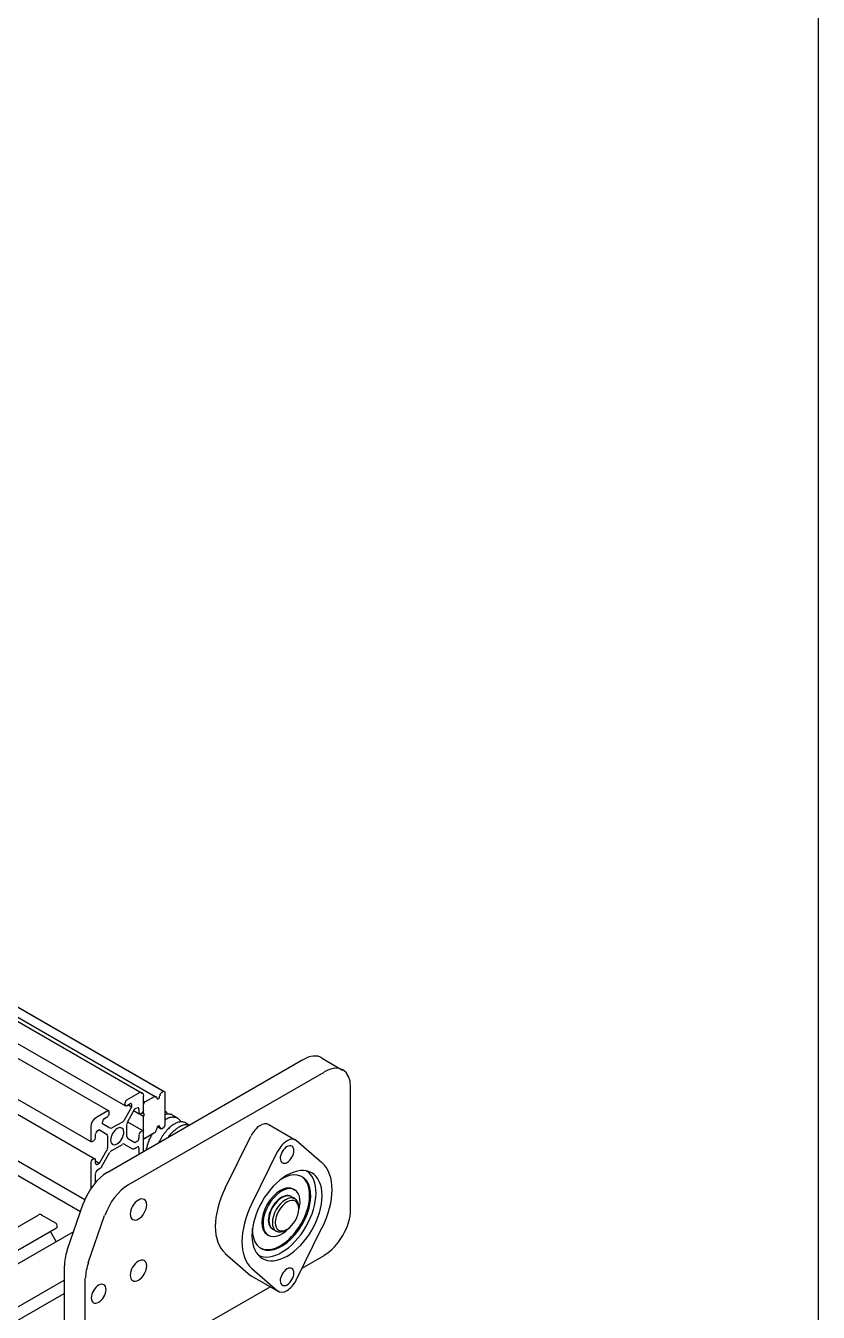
# Model space of a CAD drawing. Extents: x 23 to 317, y -101 to 289.
# Drawn here: x 267.4 to 317.4, y 100.1 to 181.2 of the extents above; entities that cross this region are included whole.
import ezdxf

# ---------------------------------------------------------------- set-up
doc = ezdxf.new("R2010")
doc.units = 0
doc.layers.get('0').update_dxf_attribs({"linetype": 'CONTINUOUS'})

msp = doc.modelspace()

# ---------------------------------------------------------------- linework, layer by layer
at = {"color": 1}
msp.add_lwpolyline([(317.359397, -100.885389), (23.359389, -100.885389), (23.359389, 289.114623), (317.359397, 289.114623), (317.359397, -100.885389), (317.359397, -100.885389)], close=True, dxfattribs=at)
at = {"color": 7}
for points in [[(211.883478, 150.209182), (274.741258, 113.91737)], [(210.652739, 149.503758), (273.690626, 113.106883)], [(209.85726, 149.038479), (272.639995, 112.791693)], [(207.605907, 147.747703), (271.514318, 110.855529)], [(206.810429, 147.282423), (271.769472, 109.77488)], [(203.463418, 145.361268), (270.853921, 106.442877)], [(204.273905, 145.826548), (271.124084, 107.208337)], [(240.190492, 134.7649), (276.09207, 114.037442), (276.167115, 113.992415)], [(240.265537, 134.719873), (276.167115, 113.992415), (276.167115, 111.876143)], [(239.635158, 134.44971), (275.551745, 113.707243)], [(286.04305, 116.138705), (287.378853, 115.358236)], [(284.872347, 116.018633), (272.534932, 108.889348)], [(273.870734, 108.123888), (286.20815, 115.238164)], [(274.501113, 113.887352), (273.750662, 113.467099)], [(274.831312, 113.407063), (274.921366, 113.362036), (275.521727, 113.707243)], [(274.831312, 112.83672), (274.831312, 113.707243)], [(275.566754, 113.692234), (275.656808, 113.632198)], [(275.581763, 113.692234), (275.656808, 113.647207)], [(275.671817, 113.617189), (275.671817, 113.557153)], [(275.836916, 113.647207), (275.836916, 113.722252)], [(275.971997, 113.977406), (276.09207, 114.037442)], [(287.874151, 106.56295), (287.874151, 114.277586)], [(272.579959, 112.791693), (271.829508, 112.356432)], [(274.080861, 113.166919), (274.080861, 113.031838), (273.615581, 112.206341)], [(273.660608, 113.317009), (273.660608, 113.166919)], [(273.750662, 113.106883), (273.960789, 113.226955)], [(273.825707, 112.086269), (274.290987, 112.911765), (274.411059, 112.971801)], [(274.080861, 113.031838), (273.840716, 113.166919)], [(274.230951, 112.791693), (274.561149, 112.611585)], [(274.531131, 112.896756), (274.531131, 112.656612)], [(274.741258, 112.671621), (274.831312, 112.626594), (274.831312, 113.211946)], [(274.831312, 113.211946), (274.921366, 113.362036)], [(275.716844, 113.527135), (275.791889, 113.572162)], [(276.167115, 112.791693), (276.197133, 112.776684), (276.227151, 112.746666), (276.24216, 112.731657), (276.272178, 112.701639), (276.287187, 112.671621), (276.302196, 112.641603), (276.317205, 112.611585), (276.332214, 112.581567)], [(272.71504, 111.696035), (272.24976, 111.966197), (272.24976, 112.101278)], [(272.369832, 112.311405), (272.579959, 112.431477)], [(272.670013, 112.581567), (272.670013, 112.731657)], [(273.495509, 112.086269), (272.835112, 111.711044)], [(273.825707, 112.101278), (274.816303, 111.530935)], [(274.606177, 112.596576), (274.831312, 112.461495)], [(274.621186, 112.611585), (274.756267, 112.68663)], [(275.521727, 111.395854), (274.921366, 111.050647), (274.831312, 111.095674), (274.831312, 112.461495)], [(277.487909, 112.041242), (277.442881, 112.056251), (277.397854, 112.07126), (277.352827, 112.086269), (277.3078, 112.101278), (277.262773, 112.101278), (277.202737, 112.101278), (277.15771, 112.101278), (277.097674, 112.086269), (277.037638, 112.07126), (276.977602, 112.056251), (276.932575, 112.041242), (276.872539, 112.011224), (276.812503, 111.981206), (276.752466, 111.951188), (276.69243, 111.906161), (276.632394, 111.876143), (276.572358, 111.831116), (276.512322, 111.77108), (276.452286, 111.726053), (276.39225, 111.666017), (276.332214, 111.605981), (276.272178, 111.545944), (276.227151, 111.470899), (276.167115, 111.410863), (276.107079, 111.335818), (276.062052, 111.260773), (276.002015, 111.185728), (275.956988, 111.110683), (275.911961, 111.020629), (275.866934, 110.945584), (275.821907, 110.855529), (275.77688, 110.765475)], [(276.662412, 112.521531), (276.632394, 112.53654), (276.602376, 112.551549), (276.572358, 112.551549), (276.557349, 112.566558), (276.527331, 112.566558), (276.497313, 112.581567), (276.467295, 112.581567), (276.437277, 112.581567), (276.407259, 112.581567), (276.377241, 112.581567), (276.347223, 112.581567), (276.302196, 112.581567), (276.272178, 112.581567), (276.24216, 112.566558), (276.212142, 112.566558), (276.167115, 112.551549)], [(276.167115, 112.22135), (276.212142, 112.251368), (276.257169, 112.281386), (276.287187, 112.296395), (276.332214, 112.311405), (276.377241, 112.341423), (276.407259, 112.356432), (276.452286, 112.371441), (276.482304, 112.371441), (276.527331, 112.38645), (276.557349, 112.401459), (276.602376, 112.401459), (276.632394, 112.401459), (276.677421, 112.416468), (276.707439, 112.416468), (276.737457, 112.401459), (276.782485, 112.401459), (276.812503, 112.401459), (276.842521, 112.38645), (276.872539, 112.38645), (276.902557, 112.371441), (276.932575, 112.356432), (276.962593, 112.341423), (276.992611, 112.326414), (277.00762, 112.311405), (277.037638, 112.296395), (277.052647, 112.266377), (277.082665, 112.236359), (277.097674, 112.22135), (277.127692, 112.191332), (277.142701, 112.161314), (277.15771, 112.131296), (277.172719, 112.101278)], [(276.662412, 112.521531), (276.962593, 112.341423)], [(277.487909, 112.041242), (277.728053, 111.891152)], [(271.499309, 111.77108), (271.499309, 110.900557)], [(271.79949, 111.080665), (271.79949, 111.320809)], [(271.919562, 111.530935), (272.039634, 111.605981), (272.504914, 111.320809)], [(272.549941, 111.215746), (272.549941, 110.465295)], [(273.78068, 111.170719), (273.78068, 111.92117)], [(274.531131, 111.3058), (274.531131, 111.065656)], [(274.756267, 111.530935), (274.621186, 111.45589)], [(274.831312, 110.225151), (274.831312, 111.485908)], [(275.026429, 110.330214), (275.026429, 110.39025), (275.041438, 110.450286), (275.056447, 110.525331), (275.071456, 110.585367), (275.086465, 110.645403), (275.116483, 110.705439), (275.131492, 110.765475), (275.146501, 110.825511), (275.176519, 110.885548), (275.191528, 110.960593), (275.221546, 111.020629), (275.251564, 111.080665), (275.281582, 111.140701), (275.3116, 111.185728), (275.341619, 111.245764), (275.371637, 111.3058)], [(275.671817, 111.726053), (275.671817, 111.666017)], [(275.791889, 111.846125), (275.716844, 111.801098)], [(275.716844, 111.801098), (275.941979, 111.651008)], [(275.731853, 111.801098), (275.851925, 111.741062)], [(275.836916, 111.756071), (275.836916, 111.831116)], [(276.167115, 111.876143), (276.09207, 111.726053), (275.971997, 111.666017)], [(276.39225, 111.125692), (276.422268, 111.170719), (276.467295, 111.230755), (276.512322, 111.275782), (276.557349, 111.335818), (276.587367, 111.380845), (276.632394, 111.425872), (276.677421, 111.470899), (276.722448, 111.515926), (276.767476, 111.560953), (276.812503, 111.590972), (276.85753, 111.635999), (276.902557, 111.666017), (276.947584, 111.696035), (276.992611, 111.726053), (277.037638, 111.756071), (277.082665, 111.786089), (277.127692, 111.816107), (277.172719, 111.831116), (277.217746, 111.861134), (277.262773, 111.876143), (277.292791, 111.891152), (277.337818, 111.906161), (277.382845, 111.906161), (277.427872, 111.92117), (277.45789, 111.92117), (277.502918, 111.92117), (277.547945, 111.92117), (277.577963, 111.92117), (277.62299, 111.92117), (277.653008, 111.92117), (277.698035, 111.906161), (277.728053, 111.891152)], [(279.979406, 107.913761), (281.60038, 111.200737)], [(282.726057, 111.92117), (284.392058, 110.960593)], [(271.574354, 110.855529), (271.709435, 110.930575)], [(272.835112, 110.300196), (273.495509, 110.675421)], [(273.615581, 110.69043), (274.140897, 110.39025)], [(274.411059, 110.855529), (274.290987, 110.780484), (273.825707, 111.050647)], [(274.230951, 110.39025), (274.411059, 110.495313)], [(274.531131, 110.435277), (274.531131, 110.060051)], [(274.876339, 111.080665), (274.86133, 111.035638), (274.831312, 110.975602)], [(286.073068, 109.504718), (284.452094, 110.915566)], [(271.499309, 109.549745), (271.499309, 107.883743)], [(271.709435, 109.77488), (271.574354, 109.699835)], [(271.79949, 109.489709), (271.79949, 109.729853)], [(272.039634, 109.4747), (271.79949, 109.609781)], [(272.504914, 110.300196), (272.039634, 109.4747), (271.919562, 109.414663)], [(272.189724, 109.264573), (272.71504, 110.180124)], [(283.281391, 110.24016), (281.645407, 106.938175)], [(271.79949, 108.273978), (271.79949, 108.844321)], [(271.919562, 109.069456), (272.09967, 109.174519)], [(271.844517, 108.334014), (271.79949, 108.364032)], [(283.956797, 107.433473), (283.926778, 107.448482)], [(284.377049, 107.253364), (284.136905, 107.373437)], [(284.271986, 107.853725), (284.36204, 107.793689)], [(271.03403, 106.968193), (269.998407, 103.981398)], [(284.617193, 106.607977), (284.617193, 106.698031)], [(171.209032, 50.219085), (268.227343, 106.232751)], [(269.292983, 105.707435), (268.407451, 106.217742)], [(269.383037, 105.467291), (269.383037, 105.557345)], [(271.33421, 103.215938), (272.369832, 106.187724)], [(172.30469, 49.363571), (269.353019, 105.407255)], [(172.965087, 48.9133), (270.283579, 105.107075)], [(269.323001, 104.551741), (268.962785, 105.18212)], [(270.373633, 105.077056), (270.343615, 105.092065)], [(282.620994, 104.987002), (282.696039, 104.926966)], [(282.816111, 105.467291), (282.801102, 105.4823)], [(283.191336, 105.197129), (282.966201, 105.33221)], [(283.866742, 105.302192), (283.776688, 105.257165)], [(284.452094, 102.10527), (286.073068, 105.407255)], [(279.979406, 103.80129), (281.60038, 102.390442)], [(284.82732, 102.87073), (286.20815, 103.666208)], [(269.818299, 103.020821), (269.818299, 97.677609)], [(271.154102, 96.912149), (271.154102, 102.240352)], [(281.645407, 102.840712), (283.281391, 101.429864)], [(281.660416, 102.360424), (283.326418, 101.399846)], [(174.135791, 46.857065), (269.818299, 102.10527)], [(272.835112, 95.951572), (282.801102, 101.700027)], [(174.225845, 46.061586), (269.818299, 101.264765)]]:
    msp.add_lwpolyline(points, dxfattribs=at)
for points in [[(286.061741, 116.137223), (285.749752, 116.317337), (285.326021, 116.274381), (284.883764, 116.017806)], [(287.883186, 114.291929), (287.885346, 115.356642), (287.140519, 115.786635), (286.219567, 115.252346)], [(274.845801, 113.710991), (274.844202, 113.925106), (274.691945, 114.013005), (274.505724, 113.90732)], [(275.56601, 113.704436), (275.557962, 113.718593), (275.54169, 113.722829), (275.524825, 113.715156)], [(275.574437, 113.716609), (275.590859, 113.680517), (275.619984, 113.659581), (275.657263, 113.65707)], [(275.675302, 113.617467), (275.672719, 113.631534), (275.663915, 113.641192), (275.651657, 113.643405)], [(275.8038, 113.579259), (275.825344, 113.589061), (275.841568, 113.615244), (275.841169, 113.639567)], [(275.863581, 113.773142), (275.853318, 113.760567), (275.847431, 113.744565), (275.847672, 113.729893)], [(275.856689, 113.779738), (275.891184, 113.82494), (275.918164, 113.877476), (275.933863, 113.930014)], [(275.975095, 113.970309), (275.958235, 113.962638), (275.944127, 113.944586), (275.939386, 113.924617)], [(272.66862, 112.739191), (272.667756, 112.79045), (272.630721, 112.811831), (272.585899, 112.786947)], [(273.756602, 113.462353), (273.711781, 113.437469), (273.676146, 113.375743), (273.67701, 113.324484)], [(273.67701, 113.174394), (273.677874, 113.123135), (273.714909, 113.101754), (273.759731, 113.126638)], [(274.089057, 113.170588), (274.089763, 113.248012), (274.036267, 113.278896), (273.969571, 113.239568)], [(274.539328, 112.900425), (274.540034, 112.97785), (274.486538, 113.008733), (274.419842, 112.969405)], [(274.765336, 112.706385), (274.810157, 112.73127), (274.845792, 112.792996), (274.844928, 112.844254)], [(275.683341, 113.571885), (275.687494, 113.54927), (275.707211, 113.539439), (275.728755, 113.549241)], [(271.834118, 112.361391), (271.647897, 112.255705), (271.498231, 111.996456), (271.499829, 111.782341)], [(272.378615, 112.324018), (272.311918, 112.28469), (272.257278, 112.190043), (272.256573, 112.112618)], [(272.589028, 112.451232), (272.633849, 112.476116), (272.669484, 112.537842), (272.66862, 112.589101)], [(273.508085, 112.096018), (273.553056, 112.120433), (273.59565, 112.164168), (273.626498, 112.217602)], [(273.829799, 112.105026), (273.798951, 112.051592), (273.782376, 111.992835), (273.783721, 111.941682)], [(274.547533, 112.664087), (274.548397, 112.612828), (274.585433, 112.591447), (274.630254, 112.616331)], [(274.874946, 112.559083), (274.874454, 112.588296), (274.861963, 112.609128), (274.841232, 112.61531)], [(274.843735, 112.466811), (274.863875, 112.495684), (274.875439, 112.52987), (274.874946, 112.559083)], [(282.722273, 111.929512), (282.572569, 112.015937), (282.365893, 111.987326), (282.15395, 111.850835)], [(271.928344, 111.543548), (271.861648, 111.504221), (271.807008, 111.409574), (271.806302, 111.332149)], [(272.561909, 111.225252), (272.560564, 111.276406), (272.541409, 111.315765), (272.508659, 111.334672)], [(272.726304, 111.71219), (272.759054, 111.693283), (272.802717, 111.696377), (272.847688, 111.720792)], [(273.175605, 111.675676), (272.945635, 111.541103), (272.757959, 111.216013), (272.756418, 110.949566)], [(273.170025, 110.710789), (273.399995, 110.845362), (273.587671, 111.170452), (273.589212, 111.436899)], [(273.589212, 111.436899), (273.590753, 111.703345), (273.405575, 111.810249), (273.175605, 111.675676)], [(273.783721, 111.176221), (273.785066, 111.125068), (273.804221, 111.085709), (273.836971, 111.066802)], [(274.627126, 111.451144), (274.582304, 111.42626), (274.546669, 111.364534), (274.547533, 111.313275)], [(274.844928, 111.493443), (274.844064, 111.544701), (274.807029, 111.566082), (274.762207, 111.541198)], [(275.545975, 111.416842), (275.563901, 111.423692), (275.579351, 111.44254), (275.584361, 111.463671)], [(275.656672, 111.614494), (275.619983, 111.568012), (275.591249, 111.513117), (275.574842, 111.458159)], [(275.659242, 111.614024), (275.670053, 111.626732), (275.676318, 111.643247), (275.67607, 111.658376)], [(275.719942, 111.80901), (275.698398, 111.799208), (275.682174, 111.773025), (275.682573, 111.748702)], [(275.840401, 111.831393), (275.836248, 111.854008), (275.816531, 111.863839), (275.794987, 111.854037)], [(275.84844, 111.770802), (275.850945, 111.757161), (275.859307, 111.747641), (275.871039, 111.745072)], [(275.935126, 111.669799), (275.920066, 111.704282), (275.893624, 111.725454), (275.859491, 111.730357)], [(275.942727, 111.683826), (275.950988, 111.669301), (275.96788, 111.665262), (275.985125, 111.673687)], [(282.15395, 111.850835), (281.942007, 111.714344), (281.744845, 111.482885), (281.611787, 111.214362)], [(271.500702, 110.908031), (271.501566, 110.856773), (271.538601, 110.835392), (271.583423, 110.860276)], [(271.718504, 110.95033), (271.763326, 110.975214), (271.798961, 111.03694), (271.798097, 111.088199)], [(272.515831, 110.296448), (272.546679, 110.349882), (272.563254, 110.408639), (272.561909, 110.459792)], [(272.756418, 110.949566), (272.754877, 110.68312), (272.940055, 110.576215), (273.170025, 110.710789)], [(273.619326, 110.689284), (273.586576, 110.708191), (273.542913, 110.705097), (273.497942, 110.680682)], [(274.152159, 110.398363), (274.174567, 110.385426), (274.205149, 110.388769), (274.237178, 110.407655)], [(274.417286, 110.857926), (274.483982, 110.897253), (274.538622, 110.9919), (274.539328, 111.069325)], [(274.539328, 110.438946), (274.540034, 110.51637), (274.486538, 110.547254), (274.419842, 110.507926)], [(283.876086, 110.900422), (283.649468, 110.768919), (283.434871, 110.525494), (283.292797, 110.238775)], [(283.873152, 110.534479), (283.635176, 110.39776), (283.442748, 110.06444), (283.443352, 109.789987)], [(284.305142, 110.285089), (284.304537, 110.559542), (284.111129, 110.671198), (283.873152, 110.534479)], [(284.457995, 110.914922), (284.316793, 111.037259), (284.102704, 111.031925), (283.876086, 110.900422)], [(271.580294, 109.695089), (271.535473, 109.670204), (271.499838, 109.608478), (271.500702, 109.55722)], [(271.798097, 109.722378), (271.797233, 109.773637), (271.760197, 109.795018), (271.715376, 109.770134)], [(272.837545, 110.305456), (272.792574, 110.281041), (272.74998, 110.237306), (272.719132, 110.183872)], [(283.443352, 109.789987), (283.443957, 109.515534), (283.637365, 109.403878), (283.875342, 109.540596)], [(283.875342, 109.540596), (284.113318, 109.677315), (284.305746, 110.010636), (284.305142, 110.285089)], [(272.546349, 108.90353), (271.914733, 108.5371), (271.33649, 107.789557), (271.052699, 106.972564)], [(271.806302, 109.48604), (271.805596, 109.408615), (271.859092, 109.377732), (271.925788, 109.41706)], [(271.928344, 109.06706), (271.861648, 109.027732), (271.807008, 108.933085), (271.806302, 108.855661)], [(272.105897, 109.176915), (272.137925, 109.195801), (272.168777, 109.228683), (272.191664, 109.268328)], [(285.221507, 108.192387), (284.921254, 108.820813), (284.228476, 108.931655), (283.473253, 108.472102)], [(286.082825, 107.448013), (286.079226, 108.854451), (285.087494, 109.426984), (283.86773, 108.726801)], [(285.069351, 105.486106), (285.89444, 106.915312), (285.916996, 108.466752), (285.120411, 108.998223)], [(286.091178, 105.41047), (286.921509, 107.087596), (286.921172, 108.790254), (286.090366, 109.508614)], [(273.882152, 108.123061), (273.250536, 107.756631), (272.672293, 107.009088), (272.388502, 106.192094)], [(283.86773, 108.726801), (282.647966, 108.026617), (281.66207, 106.318864), (281.665669, 104.912426)], [(284.283193, 107.856688), (283.827338, 108.119856), (283.086549, 107.690132), (282.628595, 106.896872)], [(284.186669, 107.875961), (283.722996, 107.969631), (283.100964, 107.540083), (282.70364, 106.851845)], [(284.760335, 105.666206), (285.463108, 106.883538), (285.479436, 108.204244), (284.797227, 108.650208)], [(284.83538, 105.621179), (285.368749, 106.545072), (285.521759, 107.563961), (285.221507, 108.192387)], [(274.504016, 107.167456), (274.217214, 107.004781), (273.986776, 106.605619), (273.989318, 106.275904)], [(275.027918, 106.865005), (275.025377, 107.19472), (274.790818, 107.330132), (274.504016, 107.167456)], [(279.976305, 107.910546), (279.145974, 106.23342), (279.146312, 104.530762), (279.977117, 103.812402)], [(283.317079, 107.186231), (283.024552, 106.929984), (282.796446, 106.534863), (282.720819, 106.153399)], [(283.782525, 107.188192), (283.321512, 106.923049), (282.948535, 106.276983), (282.949456, 105.745163)], [(284.148126, 107.380703), (283.82149, 107.569272), (283.292963, 107.2653), (282.96763, 106.701762)], [(284.130506, 107.388249), (283.920792, 107.519762), (283.609607, 107.442477), (283.317079, 107.186231)], [(284.61893, 106.70533), (284.618009, 107.23715), (284.243537, 107.453335), (283.782525, 107.188192)], [(284.620578, 106.613304), (284.621594, 107.089862), (284.288273, 107.28229), (283.876086, 107.043104)], [(283.880764, 103.633638), (285.100528, 104.333822), (286.086424, 106.041575), (286.082825, 107.448013)], [(284.041357, 107.416648), (284.037866, 107.420248), (284.034322, 107.423774), (284.030727, 107.427227)], [(284.603856, 106.467966), (284.825324, 107.191731), (284.650342, 107.782291), (284.186669, 107.875961)], [(274.51322, 105.973452), (274.800021, 106.136127), (275.03046, 106.535289), (275.027918, 106.865005)], [(281.657316, 106.949969), (280.826985, 105.272843), (280.827322, 103.570185), (281.658128, 102.851825)], [(282.628595, 106.896872), (282.170641, 106.103611), (282.16894, 105.247207), (282.624796, 104.984039)], [(282.70364, 106.851845), (282.306316, 106.163606), (282.245382, 105.410133), (282.558363, 105.055436)], [(282.96763, 106.701762), (282.642296, 106.138225), (282.643352, 105.528522), (282.969989, 105.339952)], [(283.876086, 107.043104), (283.463898, 106.803918), (283.128931, 106.223693), (283.127915, 105.747135)], [(283.872408, 105.317335), (284.284595, 105.556521), (284.619563, 106.136746), (284.620578, 106.613304)], [(286.211742, 103.682044), (287.132694, 104.216333), (287.881025, 105.51258), (287.883186, 106.577293)], [(268.414342, 106.227703), (268.348363, 106.26599), (268.28515, 106.272406), (268.23861, 106.245538)], [(269.381645, 105.56482), (269.382509, 105.616079), (269.346874, 105.677805), (269.302052, 105.702689)], [(273.989318, 106.275904), (273.991859, 105.946188), (274.226418, 105.810776), (274.51322, 105.973452)], [(282.053418, 103.685627), (282.912006, 103.261557), (284.244262, 104.0569), (285.069351, 105.486106)], [(282.194661, 104.142085), (282.922005, 103.774304), (284.057562, 104.448873), (284.760335, 105.666206)], [(282.720819, 106.153399), (282.645192, 105.771934), (282.733875, 105.463804), (282.952633, 105.347957)], [(282.80182, 104.001044), (283.496175, 104.055277), (284.302011, 104.697286), (284.83538, 105.621179)], [(282.949456, 105.745163), (282.950377, 105.213343), (283.324848, 104.997159), (283.785861, 105.262301)], [(283.127915, 105.747135), (283.1269, 105.270577), (283.460221, 105.078149), (283.872408, 105.317335)], [(269.356768, 105.422334), (269.372281, 105.43129), (269.38123, 105.450151), (269.381645, 105.474766)], [(270.352684, 105.102328), (270.331159, 105.114278), (270.310352, 105.11596), (270.294839, 105.107004)], [(281.685361, 105.375144), (281.665047, 104.491324), (282.107464, 103.946811), (282.80182, 104.001044)], [(281.665669, 104.912426), (281.669268, 103.505988), (282.661, 102.933455), (283.880764, 103.633638)], [(282.558363, 105.055436), (282.871344, 104.70074), (283.470266, 104.844521), (283.986293, 105.398234)], [(282.86443, 105.406985), (282.869217, 105.405599), (282.874043, 105.404293), (282.878907, 105.40307)], [(270.017076, 103.985768), (269.900761, 103.650914), (269.839889, 103.320772), (269.839282, 103.021487)], [(271.352879, 103.220308), (271.236564, 102.885454), (271.175692, 102.555312), (271.175085, 102.256027)], [(274.504016, 103.310138), (274.217214, 103.147462), (273.986776, 102.7483), (273.989318, 102.418585)], [(275.027918, 103.007686), (275.025377, 103.337401), (274.790818, 103.472814), (274.504016, 103.310138)], [(273.989318, 102.418585), (273.991859, 102.08887), (274.226418, 101.953458), (274.51322, 102.116133)], [(274.51322, 102.116133), (274.800021, 102.278809), (275.03046, 102.677971), (275.027918, 103.007686)], [(281.609488, 102.406095), (281.626583, 102.391284), (281.644848, 102.378263), (281.6642, 102.36709)], [(283.873152, 102.819842), (283.635176, 102.683124), (283.442748, 102.349803), (283.443352, 102.07535)], [(284.305142, 102.570452), (284.304537, 102.844905), (284.111129, 102.956561), (283.873152, 102.819842)], [(283.875342, 101.82596), (284.113318, 101.962679), (284.305746, 102.295999), (284.305142, 102.570452)], [(271.998553, 101.792388), (271.741632, 101.646302), (271.53495, 101.288291), (271.536916, 100.992748)], [(272.467307, 101.521773), (272.465342, 101.817316), (272.255473, 101.938474), (271.998553, 101.792388)], [(272.00567, 100.722133), (272.262591, 100.86822), (272.469273, 101.226231), (272.467307, 101.521773)], [(283.290498, 101.445517), (283.431701, 101.32318), (283.64579, 101.328514), (283.872408, 101.460017)], [(283.443352, 102.07535), (283.443957, 101.800897), (283.637365, 101.689241), (283.875342, 101.82596)], [(283.872408, 101.460017), (284.099026, 101.59152), (284.313623, 101.834945), (284.455697, 102.121664)], [(271.536916, 100.992748), (271.538881, 100.697205), (271.74875, 100.576047), (272.00567, 100.722133)]]:
    msp.add_open_spline(points, degree=3, dxfattribs=at)

doc.saveas('drawing.dxf')
